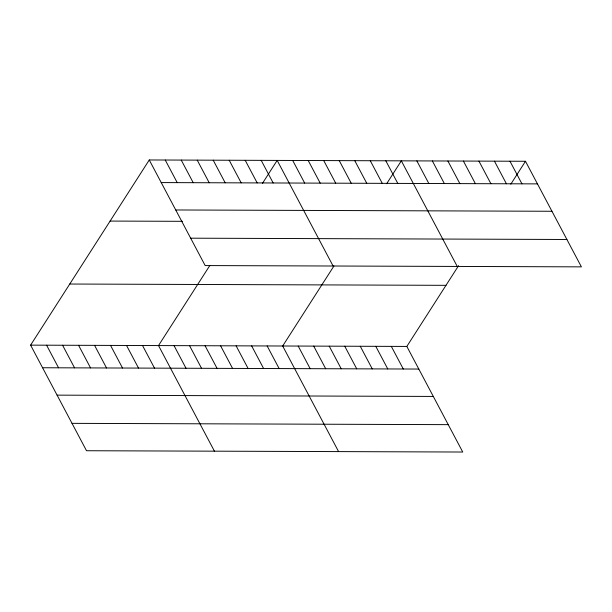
<?xml version="1.0" encoding="UTF-8"?>
<svg xmlns="http://www.w3.org/2000/svg" width="612" height="612" viewBox="0 0 612 612"><rect width="100%" height="100%" fill="white"/><g stroke="black" fill="none" stroke-linecap="round" stroke-linejoin="round"><path stroke-width="0.92" d="M458.595 265.654L406.835 346.43L462.741 452.031L86.514 450.73L30.6 345.137L149.259 159.969L525.486 161.27L581.4 266.863L205.165 265.57L149.259 159.969M209.778 265.585L158.516 345.573L214.43 451.174M262.494 183.325L277.175 160.405L333.089 266.006M333.938 266.013L282.675 346.002L338.589 451.602M386.646 183.753L401.334 160.841L457.241 266.434M510.806 184.181L525.486 161.27M161.231 182.583L537.458 183.883M175.728 209.97L551.963 211.27M110.099 221.07L182.521 221.322M190.669 238.183L566.903 239.483M69.76 284.029L445.987 285.33M30.6 345.137L406.835 346.43M42.572 367.751L418.807 369.051M57.077 395.138L433.304 396.431M72.009 423.351L448.244 424.651M509.972 161.216L521.944 183.83M494.45 161.163L506.422 183.776M478.928 161.109L490.901 183.722M463.406 161.055L475.386 183.669M447.892 161.002L459.864 183.615M432.37 160.948L444.343 183.562M416.849 160.895L428.828 183.508M385.812 160.788L397.785 183.401M370.291 160.734L382.263 183.348M354.776 160.681L366.749 183.294M339.255 160.627L351.227 183.24M323.733 160.573L335.705 183.187M308.211 160.52L320.191 183.133M391.313 346.377L403.285 368.998M292.697 160.466L304.669 183.08M375.791 346.323L387.763 368.944M360.269 346.27L372.249 368.891M261.186 160.352L273.159 182.973M344.755 346.216L356.727 368.837M245.198 160.298L257.17 182.911M329.233 346.163L341.205 368.784M229.209 160.245L241.182 182.858M313.711 346.109L325.691 368.73M213.213 160.191L225.193 182.804M298.197 346.055L310.169 368.676M197.225 160.13L209.197 182.751M181.236 160.076L193.208 182.69M267.153 345.948L279.133 368.569M165.248 160.023L177.22 182.636M251.639 345.895L263.611 368.516M236.117 345.841L248.09 368.462M220.595 345.788L232.568 368.409M205.074 345.734L217.053 368.355M189.559 345.681L201.532 368.302M174.037 345.627L186.01 368.248M142.527 345.52L154.499 368.133M126.539 345.466L138.511 368.08M110.55 345.413L122.522 368.026M94.562 345.352L106.534 367.973M78.573 345.298L90.545 367.911M62.577 345.245L74.557 367.858M46.588 345.191L58.561 367.804"/></g></svg>
